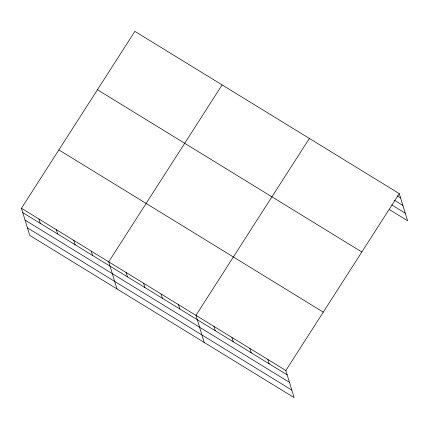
<?xml version="1.0" encoding="UTF-8"?>
<svg xmlns="http://www.w3.org/2000/svg" width="429" height="429" viewBox="0 0 429 429"><rect width="100%" height="100%" fill="white"/><g stroke="black" fill="none" stroke-linecap="round" stroke-linejoin="round"><path stroke-width="0.64" d="M21.45 208.285L285.843 370.522L294.128 397.629L29.735 235.392L21.45 208.285L134.872 31.371L399.265 193.608L407.55 220.715L389.57 209.684M222.12 84.91L108.698 261.824L116.988 288.931M309.368 138.444L195.946 315.363L204.236 342.471M285.843 370.522L399.265 193.608M397.216 195.871L400.589 197.941M394.455 200.284L402.885 205.453M391.768 204.923L405.255 213.197M97.442 89.752L361.835 251.989M58.88 149.903L323.268 312.14M22.775 212.618L287.167 374.855M25.075 220.136L289.462 382.373M27.44 227.879L291.833 390.117M267.862 359.491L269.187 363.824M249.882 348.455L251.206 352.788M231.907 337.425L233.231 341.757M213.926 326.394L215.251 330.727M178.496 304.654L179.821 308.987M161.047 293.945L162.371 298.278M143.597 283.237L144.922 287.569M126.147 272.533L127.472 276.866M91.248 251.115L92.573 255.448M73.799 240.406L75.123 244.739M56.349 229.703L57.674 234.036M38.9 218.994L40.224 223.327"/></g></svg>
